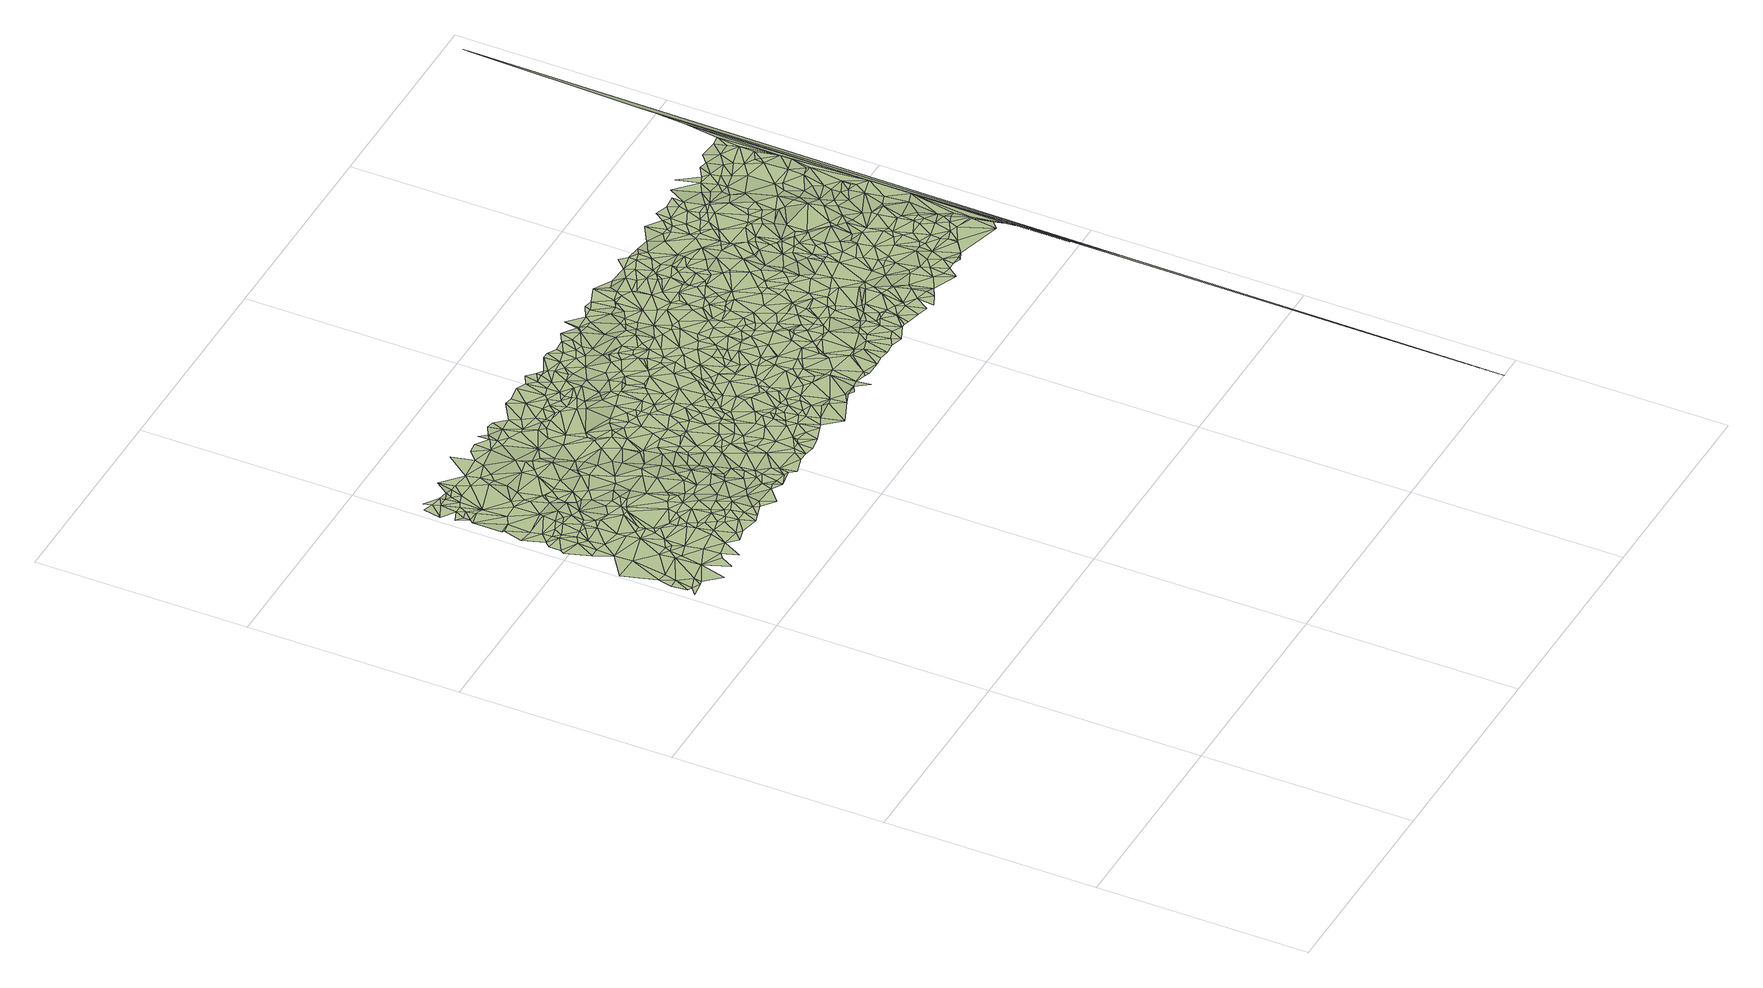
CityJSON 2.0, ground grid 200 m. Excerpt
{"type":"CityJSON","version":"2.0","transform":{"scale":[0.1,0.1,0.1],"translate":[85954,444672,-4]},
"CityObjects":{
"terrain1":{"type":"TINRelief","geometry":[{"type":"CompositeSurface","lod":"2","boundaries":[[[0,1,2]],[[3,4,5]],[[5,4,2]],[[6,3,5]],[[1,7,2]],[[5,2,7]],[[6,5,8]],[[1,9,7]],[[6,10,11]],[[6,8,10]],[[9,12,7]],[[5,7,13]],[[8,5,13]],[[9,14,12]],[[11,10,15]],[[8,16,10]],[[13,7,12]],[[8,13,16]],[[17,15,18]],[[19,17,20]],[[19,20,21]],[[17,18,20]],[[12,22,23]],[[24,13,12]],[[25,18,15]],[[26,21,27]],[[10,28,15]],[[21,20,27]],[[13,29,16]],[[26,27,30]],[[24,29,13]],[[12,23,31]],[[10,16,28]],[[24,12,32]],[[20,18,33]],[[33,18,25]],[[30,34,35]],[[12,31,32]],[[29,36,16]],[[25,15,37]],[[30,27,38]],[[30,38,34]],[[39,35,40]],[[35,34,40]],[[24,41,29]],[[42,20,33]],[[42,27,20]],[[16,36,28]],[[29,43,36]],[[38,27,44]],[[24,32,41]],[[15,28,37]],[[42,44,27]],[[29,41,43]],[[34,38,45]],[[46,39,47]],[[42,33,48]],[[45,38,44]],[[33,25,49]],[[39,40,47]],[[50,46,47]],[[42,48,44]],[[36,43,51]],[[52,53,31]],[[25,37,54]],[[53,32,31]],[[36,51,28]],[[41,51,43]],[[48,33,55]],[[25,54,49]],[[56,57,58]],[[40,34,59]],[[55,33,49]],[[45,44,60]],[[34,45,61]],[[60,44,48]],[[41,32,62]],[[50,63,56]],[[50,47,64]],[[58,57,65]],[[37,28,66]],[[47,40,67]],[[54,37,66]],[[68,28,51]],[[56,69,57]],[[62,32,53]],[[48,55,70]],[[50,64,63]],[[34,61,59]],[[45,60,61]],[[60,48,70]],[[71,51,41]],[[56,63,69]],[[72,66,28]],[[57,69,65]],[[68,72,28]],[[73,74,75]],[[55,49,70]],[[73,65,76]],[[40,59,67]],[[77,68,51]],[[49,54,78]],[[64,47,67]],[[73,76,74]],[[79,41,62]],[[70,49,80]],[[69,81,65]],[[72,82,66]],[[83,63,64]],[[83,69,63]],[[61,60,84]],[[68,85,72]],[[86,87,53]],[[60,70,88]],[[54,66,89]],[[79,71,41]],[[77,85,68]],[[77,51,90]],[[76,65,81]],[[91,62,53]],[[83,81,69]],[[49,78,80]],[[70,80,92]],[[60,88,84]],[[70,92,88]],[[71,90,51]],[[91,53,87]],[[61,93,59]],[[54,89,78]],[[61,84,93]],[[83,64,94]],[[89,66,82]],[[64,67,94]],[[83,95,81]],[[76,81,95]],[[77,96,85]],[[74,97,98]],[[99,87,86]],[[76,97,74]],[[59,93,67]],[[79,62,91]],[[84,88,93]],[[80,100,92]],[[88,92,100]],[[101,82,72]],[[77,90,96]],[[76,95,102]],[[78,103,80]],[[101,72,85]],[[76,102,97]],[[83,104,95]],[[80,103,100]],[[83,94,105]],[[79,106,71]],[[71,106,90]],[[107,79,91]],[[108,93,88]],[[109,102,95]],[[78,89,103]],[[91,87,110]],[[67,93,111]],[[94,67,112]],[[108,88,100]],[[113,106,79]],[[89,82,101]],[[114,96,90]],[[107,113,79]],[[102,115,97]],[[109,95,104]],[[116,85,96]],[[114,90,106]],[[99,117,87]],[[107,91,118]],[[109,115,102]],[[67,111,112]],[[118,91,110]],[[108,111,93]],[[105,94,119]],[[120,100,103]],[[101,85,116]],[[94,112,119]],[[83,121,104]],[[87,117,110]],[[103,89,122]],[[123,96,114]],[[124,108,100]],[[83,105,125]],[[109,104,126]],[[109,126,115]],[[113,127,106]],[[99,128,117]],[[107,129,113]],[[122,89,101]],[[130,111,108]],[[123,116,96]],[[120,103,122]],[[114,106,127]],[[107,118,129]],[[118,110,131]],[[124,100,132]],[[120,133,100]],[[130,108,124]],[[105,119,134]],[[111,135,112]],[[119,112,135]],[[83,125,121]],[[132,100,133]],[[126,104,136]],[[110,117,131]],[[137,122,101]],[[130,138,111]],[[126,139,115]],[[137,101,116]],[[118,131,129]],[[123,114,127]],[[113,129,127]],[[138,140,111]],[[134,119,135]],[[140,135,111]],[[136,104,121]],[[141,120,122]],[[128,142,117]],[[105,134,143]],[[126,136,139]],[[130,124,144]],[[141,133,120]],[[145,122,137]],[[146,131,117]],[[130,144,138]],[[105,143,125]],[[147,142,128]],[[144,124,132]],[[148,129,131]],[[138,149,140]],[[137,116,150]],[[123,151,116]],[[149,135,140]],[[129,152,127]],[[146,117,142]],[[153,141,122]],[[123,127,151]],[[148,131,146]],[[148,152,129]],[[153,122,145]],[[144,149,138]],[[154,132,133]],[[136,155,139]],[[136,121,155]],[[151,150,116]],[[141,156,133]],[[154,144,132]],[[145,137,157]],[[147,158,142]],[[159,127,152]],[[137,150,157]],[[160,134,135]],[[125,161,121]],[[144,162,149]],[[148,163,152]],[[159,151,127]],[[153,156,141]],[[164,125,143]],[[160,135,149]],[[154,133,156]],[[165,146,142]],[[155,121,161]],[[147,166,158]],[[165,148,146]],[[167,143,134]],[[164,161,125]],[[153,145,168]],[[163,159,152]],[[165,142,158]],[[169,150,151]],[[165,163,148]],[[160,149,162]],[[170,162,144]],[[157,150,171]],[[145,157,168]],[[169,171,150]],[[153,168,156]],[[167,164,143]],[[172,151,159]],[[164,173,161]],[[167,134,160]],[[166,174,158]],[[154,175,144]],[[176,169,151]],[[154,156,177]],[[172,176,151]],[[157,171,178]],[[160,162,170]],[[179,163,165]],[[180,159,163]],[[169,178,171]],[[167,173,164]],[[181,155,161]],[[175,170,144]],[[182,174,166]],[[165,158,183]],[[156,168,177]],[[183,158,174]],[[180,172,159]],[[176,178,169]],[[181,161,173]],[[179,180,163]],[[179,165,183]],[[154,177,184]],[[154,184,175]],[[185,168,157]],[[186,157,178]],[[187,167,160]],[[188,176,172]],[[189,155,181]],[[176,190,178]],[[185,177,168]],[[182,191,174]],[[192,173,167]],[[180,193,172]],[[175,194,170]],[[189,195,155]],[[179,183,196]],[[160,170,197]],[[183,174,191]],[[198,184,177]],[[179,199,180]],[[192,181,173]],[[185,157,186]],[[188,172,193]],[[200,167,187]],[[188,190,176]],[[175,184,201]],[[187,160,197]],[[186,178,190]],[[198,177,185]],[[175,201,194]],[[197,170,194]],[[179,196,199]],[[192,167,200]],[[180,199,193]],[[202,184,198]],[[202,201,184]],[[200,187,203]],[[183,204,196]],[[188,205,190]],[[183,191,204]],[[187,197,203]],[[206,198,185]],[[189,181,207]],[[186,190,208]],[[209,194,201]],[[192,200,203]],[[188,193,210]],[[206,185,186]],[[192,207,181]],[[190,205,208]],[[188,211,205]],[[197,194,209]],[[199,210,193]],[[212,199,196]],[[202,213,201]],[[204,191,214]],[[215,202,198]],[[206,216,198]],[[203,197,217]],[[218,214,191]],[[213,209,201]],[[189,207,219]],[[204,220,196]],[[221,186,208]],[[188,210,211]],[[205,211,208]],[[206,186,221]],[[215,198,216]],[[212,196,220]],[[212,222,199]],[[222,210,199]],[[223,217,197]],[[204,214,224]],[[223,197,209]],[[225,192,203]],[[218,224,214]],[[222,226,210]],[[192,227,207]],[[225,203,217]],[[228,208,211]],[[206,229,216]],[[221,208,228]],[[206,221,229]],[[207,230,219]],[[204,224,231]],[[204,231,220]],[[212,232,222]],[[233,211,210]],[[234,224,218]],[[222,232,226]],[[225,217,223]],[[225,227,192]],[[212,220,235]],[[236,213,202]],[[210,226,237]],[[236,209,213]],[[228,211,238]],[[236,202,215]],[[239,223,209]],[[233,210,237]],[[212,235,232]],[[234,231,224]],[[233,240,211]],[[241,234,218]],[[242,220,231]],[[232,237,226]],[[235,220,242]],[[240,238,211]],[[207,243,230]],[[244,207,227]],[[229,245,216]],[[215,216,246]],[[229,221,247]],[[225,223,239]],[[233,237,240]],[[221,228,247]],[[244,243,207]],[[235,248,232]],[[235,242,248]],[[249,231,234]],[[249,242,231]],[[225,250,227]],[[228,238,251]],[[241,252,234]],[[246,216,245]],[[244,227,250]],[[236,215,246]],[[239,209,253]],[[240,254,238]],[[229,255,245]],[[249,234,252]],[[236,253,209]],[[229,247,255]],[[256,252,241]],[[237,257,240]],[[258,237,232]],[[247,228,251]],[[244,259,243]],[[258,232,248]],[[260,225,239]],[[259,261,243]],[[262,248,242]],[[251,238,254]],[[225,263,250]],[[246,245,264]],[[255,264,245]],[[240,257,254]],[[265,242,249]],[[266,244,250]],[[266,259,244]],[[267,252,256]],[[258,257,237]],[[260,268,225]],[[255,247,269]],[[265,249,252]],[[269,247,251]],[[251,254,270]],[[260,239,271]],[[268,263,225]],[[262,258,248]],[[236,246,272]],[[257,270,254]],[[246,264,273]],[[273,264,255]],[[239,253,274]],[[265,262,242]],[[266,250,263]],[[239,274,271]],[[236,272,253]],[[251,270,275]],[[266,276,259]],[[269,251,275]],[[277,270,257]],[[255,269,278]],[[267,279,252]],[[272,246,273]],[[280,274,253]],[[266,263,281]],[[275,270,277]],[[265,252,279]],[[260,271,282]],[[272,280,253]],[[258,283,257]],[[260,282,268]],[[268,281,263]],[[266,284,276]],[[269,275,278]],[[280,285,274]],[[271,274,285]],[[283,277,257]],[[286,273,255]],[[265,287,262]],[[262,288,258]],[[289,283,258]],[[286,255,278]],[[266,281,290]],[[266,290,284]],[[288,289,258]],[[287,288,262]],[[272,291,280]],[[268,292,281]],[[272,273,293]],[[280,291,285]],[[294,279,267]],[[265,295,287]],[[296,275,277]],[[268,282,292]],[[297,282,271]],[[298,278,275]],[[299,265,279]],[[272,293,291]],[[290,281,300]],[[289,301,283]],[[287,295,302]],[[287,302,288]],[[293,273,303]],[[294,299,279]],[[298,275,296]],[[292,304,281]],[[305,277,283]],[[288,301,289]],[[281,304,300]],[[297,292,282]],[[306,295,265]],[[307,273,286]],[[306,265,299]],[[285,291,308]],[[293,303,291]],[[309,296,277]],[[310,271,285]],[[307,303,273]],[[311,286,278]],[[311,278,298]],[[294,312,299]],[[301,305,283]],[[313,312,294]],[[297,314,292]],[[297,271,315]],[[309,277,305]],[[314,304,292]],[[316,302,295]],[[317,288,302]],[[303,308,291]],[[309,298,296]],[[318,301,288]],[[319,285,308]],[[306,316,295]],[[307,286,311]],[[311,298,309]],[[290,300,320]],[[318,288,317]],[[316,317,302]],[[297,321,314]],[[322,308,303]],[[318,305,301]],[[306,299,323]],[[312,323,299]],[[322,303,307]],[[310,315,271]],[[314,324,304]],[[313,325,312]],[[304,326,300]],[[327,285,319]],[[297,315,321]],[[322,319,308]],[[328,311,309]],[[314,321,324]],[[329,323,312]],[[325,329,312]],[[330,309,305]],[[331,322,307]],[[327,310,285]],[[332,307,311]],[[300,326,320]],[[306,333,316]],[[324,326,304]],[[318,334,305]],[[316,333,317]],[[318,317,335]],[[328,309,336]],[[322,337,319]],[[330,336,309]],[[329,338,323]],[[306,323,339]],[[325,338,329]],[[330,305,334]],[[328,340,311]],[[332,331,307]],[[321,315,341]],[[321,341,324]],[[331,337,322]],[[332,311,340]],[[318,335,334]],[[342,315,310]],[[306,339,333]],[[342,341,315]],[[317,343,335]],[[333,343,317]],[[328,336,340]],[[326,344,320]],[[345,336,330]],[[337,346,319]],[[347,326,324]],[[325,348,338]],[[347,324,341]],[[327,319,346]],[[349,337,331]],[[323,338,350]],[[330,334,351]],[[352,331,332]],[[349,331,352]],[[342,353,341]],[[335,351,334]],[[339,323,350]],[[354,345,330]],[[355,342,310]],[[356,310,327]],[[332,340,357]],[[343,358,335]],[[354,330,351]],[[335,358,351]],[[349,346,337]],[[353,347,341]],[[359,340,336]],[[359,336,345]],[[360,326,347]],[[338,348,350]],[[361,344,326]],[[362,353,342]],[[339,363,333]],[[364,352,332]],[[355,310,356]],[[333,365,343]],[[364,332,357]],[[366,327,346]],[[351,358,367]],[[355,362,342]],[[356,327,366]],[[368,349,352]],[[360,361,326]],[[339,350,369]],[[359,345,354]],[[350,348,370]],[[357,340,371]],[[339,369,363]],[[333,363,365]],[[368,346,349]],[[343,372,358]],[[373,347,353]],[[362,374,353]],[[354,351,375]],[[358,376,367]],[[373,360,347]],[[368,352,364]],[[375,351,367]],[[373,353,374]],[[359,371,340]],[[343,365,372]],[[364,357,371]],[[358,372,376]],[[377,350,370]],[[378,369,350]],[[366,346,379]],[[356,366,380]],[[363,369,381]],[[359,354,382]],[[368,379,346]],[[363,383,365]],[[384,367,376]],[[382,354,375]],[[373,385,360]],[[355,386,362]],[[386,374,362]],[[375,367,384]],[[387,388,370]],[[378,350,377]],[[389,355,356]],[[388,377,370]],[[360,390,361]],[[363,381,383]],[[369,391,381]],[[392,356,380]],[[378,391,369]],[[359,382,371]],[[373,374,386]],[[365,383,372]],[[385,390,360]],[[393,380,366]],[[364,371,394]],[[395,368,364]],[[393,366,379]],[[389,356,392]],[[368,396,379]],[[389,386,355]],[[375,384,397]],[[381,398,383]],[[373,399,385]],[[372,383,398]],[[382,375,400]],[[364,394,401]],[[376,372,402]],[[403,378,377]],[[391,398,381]],[[392,380,393]],[[395,364,401]],[[395,396,368]],[[384,376,404]],[[405,390,385]],[[393,379,396]],[[406,391,378]],[[407,373,386]],[[408,377,388]],[[400,375,397]],[[405,385,399]],[[371,382,409]],[[407,399,373]],[[403,406,378]],[[387,410,388]],[[406,398,391]],[[371,409,394]],[[403,377,408]],[[372,398,411]],[[384,412,397]],[[382,400,413]],[[376,402,404]],[[405,414,390]],[[389,407,386]],[[395,415,396]],[[392,393,416]],[[372,411,402]],[[408,388,417]],[[418,389,392]],[[395,401,415]],[[393,396,419]],[[384,404,412]],[[401,394,409]],[[406,420,398]],[[400,397,413]],[[382,413,409]],[[405,399,421]],[[388,410,417]],[[396,415,422]],[[403,423,406]],[[418,407,389]],[[405,424,414]],[[418,392,416]],[[419,396,422]],[[403,408,423]],[[405,421,424]],[[393,419,416]],[[425,413,397]],[[387,426,410]],[[425,397,412]],[[406,427,420]],[[411,404,402]],[[407,428,399]],[[429,398,420]],[[415,430,422]],[[431,421,399]],[[429,411,398]],[[423,427,406]],[[401,432,415]],[[418,433,407]],[[428,431,399]],[[401,409,432]],[[408,417,434]],[[411,435,404]],[[436,424,421]],[[433,437,407]],[[407,437,428]],[[438,422,430]],[[419,422,438]],[[423,408,439]],[[420,427,440]],[[431,436,421]],[[415,432,430]],[[434,417,410]],[[416,419,438]],[[441,409,413]],[[418,416,442]],[[443,425,412]],[[423,439,427]],[[441,413,425]],[[444,412,404]],[[429,435,411]],[[408,434,439]],[[429,420,440]],[[426,434,410]],[[418,445,433]],[[435,446,404]],[[433,447,437]],[[438,430,432]],[[428,437,447]],[[416,438,448]],[[443,412,444]],[[418,442,445]],[[416,448,442]],[[439,449,427]],[[450,425,443]],[[427,449,440]],[[428,451,431]],[[429,446,435]],[[450,441,425]],[[444,404,446]],[[426,452,434]],[[453,432,409]],[[431,454,436]],[[433,445,447]],[[453,409,441]],[[429,440,455]],[[428,447,451]],[[429,455,446]],[[438,432,456]],[[426,457,452]],[[455,440,449]],[[438,456,448]],[[439,434,458]],[[439,459,449]],[[431,451,454]],[[450,443,460]],[[442,448,461]],[[450,462,441]],[[445,442,461]],[[455,463,446]],[[443,444,464]],[[445,465,447]],[[453,441,462]],[[460,443,464]],[[451,447,465]],[[439,458,459]],[[466,456,432]],[[453,466,432]],[[444,446,467]],[[452,457,468]],[[463,467,446]],[[469,468,457]],[[434,452,470]],[[471,448,456]],[[459,472,449]],[[450,460,473]],[[455,449,474]],[[444,475,464]],[[451,476,454]],[[453,462,477]],[[478,461,448]],[[444,467,475]],[[445,479,465]],[[450,473,462]],[[458,434,470]],[[451,465,480]],[[455,474,463]],[[445,461,481]],[[451,480,476]],[[466,482,456]],[[471,478,448]],[[460,464,473]],[[459,458,472]],[[453,477,483]],[[453,483,466]],[[464,475,484]],[[445,481,479]],[[452,468,470]],[[477,462,473]],[[482,485,456]],[[449,472,474]],[[471,456,486]],[[486,456,485]],[[464,484,487]],[[488,461,478]],[[483,482,466]],[[463,489,467]],[[465,479,490]],[[465,490,480]],[[491,492,468]],[[476,480,493]],[[458,494,472]],[[464,487,473]],[[475,467,495]],[[488,481,461]],[[484,475,495]],[[470,468,492]],[[471,496,478]],[[458,497,494]],[[471,486,485]],[[483,498,482]],[[488,478,499]],[[482,498,485]],[[487,484,500]],[[474,489,463]],[[458,470,497]],[[483,477,501]],[[499,478,496]],[[477,473,501]],[[502,479,481]],[[495,467,503]],[[504,490,479]],[[472,494,505]],[[480,506,493]],[[467,489,503]],[[474,472,507]],[[484,495,500]],[[480,490,506]],[[502,504,479]],[[472,505,507]],[[471,485,508]],[[473,487,509]],[[483,501,498]],[[497,505,494]],[[488,510,481]],[[471,508,496]],[[511,470,492]],[[487,500,512]],[[499,496,513]],[[485,498,508]],[[488,499,510]],[[514,515,492]],[[474,507,489]],[[511,497,470]],[[516,487,512]],[[511,492,515]],[[517,490,504]],[[511,505,497]],[[513,496,508]],[[516,509,487]],[[510,499,513]],[[517,506,490]],[[501,473,518]],[[498,519,508]],[[503,489,520]],[[518,473,509]],[[514,521,515]],[[495,503,522]],[[502,481,523]],[[501,524,498]],[[513,508,525]],[[510,513,525]],[[526,507,505]],[[500,495,527]],[[498,524,519]],[[526,489,507]],[[510,523,481]],[[512,500,527]],[[522,503,520]],[[502,528,504]],[[516,512,529]],[[530,525,508]],[[531,520,489]],[[511,532,505]],[[517,533,506]],[[517,504,528]],[[516,534,509]],[[535,515,521]],[[495,522,527]],[[501,518,524]],[[536,526,505]],[[526,531,489]],[[522,520,537]],[[538,508,519]],[[518,509,534]],[[512,527,529]],[[532,536,505]],[[510,525,539]],[[540,511,515]],[[531,537,520]],[[516,529,534]],[[502,523,541]],[[530,508,538]],[[502,541,528]],[[517,528,533]],[[530,539,525]],[[510,539,523]],[[519,524,542]],[[518,543,524]],[[540,532,511]],[[518,534,544]],[[535,545,515]],[[527,522,546]],[[547,522,537]],[[534,529,544]],[[538,519,542]],[[530,538,539]],[[528,548,533]],[[536,549,526]],[[549,531,526]],[[518,544,543]],[[547,537,531]],[[532,550,536]],[[540,515,545]],[[551,529,527]],[[547,546,522]],[[523,552,541]],[[541,553,528]],[[523,539,552]],[[528,554,548]],[[536,550,549]],[[551,527,546]],[[555,550,532]],[[540,555,532]],[[528,553,554]],[[556,544,529]],[[524,543,557]],[[524,558,542]],[[543,544,559]],[[539,538,560]],[[556,529,551]],[[554,561,548]],[[547,531,562]],[[563,564,535]],[[535,564,545]],[[562,531,549]],[[555,565,550]],[[552,539,560]],[[541,566,553]],[[524,557,558]],[[541,552,567]],[[568,555,540]],[[559,544,556]],[[538,542,569]],[[570,543,559]],[[565,549,550]],[[553,566,554]],[[568,540,545]],[[551,546,571]],[[571,546,547]],[[560,538,569]],[[541,567,566]],[[570,557,543]],[[572,556,551]],[[552,560,573]],[[572,551,571]],[[554,574,561]],[[568,545,564]],[[563,575,564]],[[552,573,567]],[[542,558,569]],[[554,566,574]],[[576,549,565]],[[555,577,565]],[[568,577,555]],[[576,562,549]],[[573,560,578]],[[579,570,559]],[[579,559,556]],[[560,569,578]],[[572,580,556]],[[557,581,558]],[[582,571,547]],[[572,571,580]],[[569,558,581]],[[582,547,562]],[[573,583,567]],[[576,565,577]],[[567,584,566]],[[568,564,585]],[[575,585,564]],[[573,578,583]],[[566,584,574]],[[586,557,570]],[[576,587,562]],[[588,581,557]],[[567,583,584]],[[589,580,571]],[[590,556,580]],[[579,556,590]],[[591,585,575]],[[586,570,579]],[[589,571,582]],[[568,592,577]],[[576,577,593]],[[594,578,569]],[[586,588,557]],[[587,595,562]],[[582,562,595]],[[596,568,585]],[[597,569,581]],[[576,598,587]],[[574,584,599]],[[594,583,578]],[[600,580,589]],[[576,593,598]],[[601,584,583]],[[600,590,580]],[[596,592,568]],[[574,599,602]],[[603,579,590]],[[591,604,585]],[[597,581,588]],[[605,589,582]],[[593,577,592]],[[587,606,595]],[[603,586,579]],[[607,582,595]],[[587,598,606]],[[594,601,583]],[[608,600,589]],[[594,569,609]],[[610,604,591]],[[599,584,611]],[[612,585,604]],[[601,611,584]],[[609,569,597]],[[608,589,605]],[[607,613,582]],[[596,585,612]],[[605,582,613]],[[600,614,590]],[[615,586,603]],[[616,588,586]],[[603,590,614]],[[595,606,617]],[[607,595,617]],[[598,617,606]],[[618,598,593]],[[599,619,602]],[[618,593,592]],[[599,611,619]],[[608,614,600]],[[607,617,613]],[[597,588,616]],[[601,620,611]],[[594,620,601]],[[610,621,604]],[[621,612,604]],[[598,622,617]],[[596,623,592]],[[624,596,612]],[[615,625,586]],[[615,603,626]],[[618,622,598]],[[608,605,627]],[[628,619,611]],[[603,614,629]],[[628,611,620]],[[625,616,586]],[[608,627,614]],[[605,613,630]],[[624,623,596]],[[631,612,621]],[[610,632,621]],[[624,612,631]],[[626,603,629]],[[633,609,597]],[[634,618,592]],[[613,617,635]],[[594,636,620]],[[623,634,592]],[[637,594,609]],[[597,616,638]],[[635,617,622]],[[618,639,622]],[[627,605,630]],[[615,626,640]],[[615,640,625]],[[629,614,627]],[[628,620,636]],[[633,597,638]],[[641,630,613]],[[642,623,624]],[[625,638,616]],[[641,613,635]],[[631,621,632]],[[628,643,619]],[[639,635,622]],[[634,639,618]],[[644,624,631]],[[637,609,633]],[[594,645,636]],[[626,629,646]],[[644,642,624]],[[642,634,623]],[[637,645,594]],[[628,636,647]],[[633,638,648]],[[626,646,640]],[[644,631,649]],[[631,632,650]],[[651,627,630]],[[625,652,638]],[[628,647,643]],[[629,627,653]],[[649,631,650]],[[625,640,652]],[[639,654,635]],[[646,629,653]],[[646,655,640]],[[645,647,636]],[[633,648,656]],[[648,638,656]],[[657,658,632]],[[644,659,642]],[[660,641,635]],[[642,661,634]],[[662,637,633]],[[663,630,641]],[[644,649,659]],[[634,664,639]],[[651,653,627]],[[650,632,658]],[[665,654,639]],[[656,638,652]],[[657,666,658]],[[662,633,656]],[[637,667,645]],[[646,653,655]],[[651,630,663]],[[668,643,647]],[[649,650,669]],[[660,635,654]],[[655,670,640]],[[664,665,639]],[[640,670,652]],[[649,669,659]],[[661,664,634]],[[663,641,660]],[[642,671,661]],[[642,659,671]],[[650,658,672]],[[645,673,647]],[[650,672,669]],[[666,674,658]],[[675,643,668]],[[667,676,645]],[[677,652,670]],[[673,668,647]],[[637,678,667]],[[679,655,653]],[[680,653,651]],[[662,681,637]],[[665,682,654]],[[679,670,655]],[[661,683,664]],[[684,656,652]],[[660,654,682]],[[662,656,685]],[[661,671,683]],[[686,651,663]],[[687,672,658]],[[687,669,672]],[[659,669,688]],[[664,682,665]],[[659,689,671]],[[663,660,682]],[[677,690,652]],[[679,677,670]],[[645,676,673]],[[686,680,651]],[[673,675,668]],[[687,688,669]],[[674,691,658]],[[659,688,689]],[[679,653,680]],[[667,678,676]],[[684,652,690]],[[687,658,692]],[[684,693,656]],[[637,681,678]],[[656,693,685]],[[683,694,664]],[[658,691,692]],[[679,690,677]],[[695,662,685]],[[662,696,681]],[[664,694,682]],[[663,682,697]],[[695,696,662]],[[674,698,691]],[[686,663,699]],[[700,685,693]],[[699,663,697]],[[701,679,680]],[[684,702,693]],[[683,671,703]],[[686,704,680]],[[684,690,702]],[[673,705,675]],[[695,685,700]],[[697,682,694]],[[687,706,688]],[[692,691,707]],[[673,676,708]],[[687,692,706]],[[689,709,671]],[[708,676,678]],[[701,680,704]],[[683,703,694]],[[686,699,704]],[[710,678,681]],[[688,711,689]],[[710,681,696]],[[712,700,693]],[[698,713,691]],[[679,714,690]],[[695,710,696]],[[707,691,713]],[[712,693,702]],[[706,692,707]],[[715,695,700]],[[673,708,705]],[[697,694,716]],[[717,702,690]],[[710,718,678]],[[699,697,719]],[[718,708,678]],[[701,704,720]],[[699,719,704]],[[701,721,679]],[[671,709,703]],[[688,706,711]],[[715,700,712]],[[694,703,716]],[[689,711,709]],[[717,690,714]],[[704,719,720]],[[712,702,717]],[[722,710,695]],[[679,723,714]],[[724,713,725]],[[706,707,726]],[[707,713,727]],[[722,695,715]],[[679,721,723]],[[697,716,728]],[[719,697,728]],[[729,718,710]],[[701,720,721]],[[730,705,708]],[[730,708,718]],[[707,731,726]],[[712,717,732]],[[715,712,733]],[[734,720,719]],[[706,735,711]],[[722,729,710]],[[707,727,731]],[[724,736,713]],[[732,717,714]],[[706,726,735]],[[737,715,733]],[[737,722,715]],[[733,712,732]],[[703,738,716]],[[739,740,705]],[[727,713,736]],[[730,739,705]],[[729,741,718]],[[709,742,703]],[[723,743,714]],[[734,719,744]],[[709,711,742]],[[741,730,718]],[[719,728,744]],[[711,735,742]],[[728,716,738]],[[734,745,720]],[[746,735,726]],[[721,720,747]],[[723,721,743]],[[731,746,726]],[[724,748,736]],[[703,742,738]],[[747,720,745]],[[748,727,736]],[[733,732,749]],[[737,733,750]],[[737,750,722]],[[731,727,751]],[[734,744,745]],[[732,714,752]],[[731,751,746]],[[744,728,753]],[[722,754,729]],[[752,714,743]],[[755,739,730]],[[751,727,748]],[[728,738,753]],[[755,730,741]],[[746,756,735]],[[729,754,741]],[[756,742,735]],[[721,757,743]],[[758,733,749]],[[758,750,733]],[[745,744,759]],[[721,747,757]],[[747,745,760]],[[732,752,749]],[[722,750,754]],[[755,741,761]],[[755,762,739]],[[763,746,751]],[[754,761,741]],[[764,751,748]],[[760,745,759]],[[744,753,765]],[[752,743,757]],[[738,742,766]],[[747,760,757]],[[753,738,767]],[[755,761,762]],[[759,744,765]],[[768,742,756]],[[763,756,746]],[[758,749,769]],[[764,763,751]],[[768,766,742]],[[758,769,750]],[[770,764,748]],[[771,757,760]],[[750,769,754]],[[749,752,769]],[[760,759,772]],[[767,738,766]],[[761,773,762]],[[754,774,761]],[[753,775,765]],[[752,757,776]],[[753,767,775]],[[768,756,777]],[[771,778,757]],[[779,756,763]],[[759,765,772]],[[771,760,780]],[[752,776,769]],[[770,781,764]],[[761,774,773]],[[782,763,764]],[[760,772,780]],[[779,783,756]],[[783,777,756]],[[757,778,784]],[[771,780,778]],[[785,764,781]],[[776,757,784]],[[782,779,763]],[[754,769,786]],[[768,787,766]],[[788,768,777]],[[775,767,789]],[[754,786,774]],[[775,790,765]],[[782,764,785]],[[791,767,766]],[[770,792,781]],[[769,776,793]],[[772,765,790]],[[789,767,791]],[[794,775,789]],[[795,787,768]],[[782,783,779]],[[788,795,768]],[[785,781,792]],[[791,766,796]],[[794,790,775]],[[794,789,791]],[[776,797,793]],[[783,798,777]],[[778,780,799]],[[788,777,798]],[[776,784,797]],[[774,800,773]],[[769,793,801]],[[778,799,784]],[[794,791,796]],[[802,780,772]],[[803,766,787]],[[803,796,766]],[[772,790,804]],[[786,769,801]],[[782,785,805]],[[793,797,801]],[[794,804,790]],[[783,806,798]],[[786,807,774]],[[788,798,806]],[[785,792,808]],[[774,809,800]],[[797,784,799]],[[810,802,772]],[[794,796,811]],[[800,812,773]],[[802,813,780]],[[780,813,799]],[[782,814,783]],[[807,809,774]],[[815,772,804]],[[810,772,815]],[[785,808,805]],[[808,792,816]],[[794,817,804]],[[786,801,818]],[[788,819,795]],[[782,805,814]],[[783,814,806]],[[794,811,817]],[[795,820,787]],[[821,796,803]],[[786,818,807]],[[822,801,797]],[[788,806,819]],[[800,809,823]],[[803,787,820]],[[821,811,796]],[[800,823,812]],[[802,824,813]],[[824,799,813]],[[810,824,802]],[[825,797,799]],[[808,816,826]],[[807,827,809]],[[828,818,801]],[[829,826,816]],[[807,818,830]],[[810,815,831]],[[832,804,817]],[[815,804,832]],[[823,809,827]],[[805,808,833]],[[810,831,824]],[[795,819,820]],[[834,817,811]],[[821,803,835]],[[828,801,822]],[[814,805,833]],[[834,811,821]],[[831,815,832]],[[825,822,797]],[[828,830,818]],[[807,830,836]],[[835,803,820]],[[814,837,806]],[[825,799,824]],[[806,837,819]],[[807,836,827]],[[823,838,812]],[[808,826,839]],[[829,839,826]],[[823,827,838]],[[808,839,833]],[[834,840,817]],[[832,817,840]],[[841,831,832]],[[814,833,842]],[[843,830,828]],[[844,824,831]],[[835,820,845]],[[814,842,837]],[[843,828,822]],[[846,827,836]],[[847,836,830]],[[841,832,840]],[[846,838,827]],[[834,821,848]],[[849,831,841]],[[825,824,850]],[[848,821,835]],[[843,847,830]],[[851,842,833]],[[820,819,852]],[[837,853,819]],[[841,840,854]],[[855,822,825]],[[835,845,856]],[[833,839,857]],[[844,850,824]],[[837,842,858]],[[834,848,840]],[[845,820,852]],[[849,859,831]],[[846,860,838]],[[849,841,854]],[[859,844,831]],[[851,858,842]],[[843,822,861]],[[862,851,833]],[[854,840,848]],[[863,846,836]],[[855,825,850]],[[848,835,856]],[[847,863,836]],[[855,861,822]],[[819,853,864]],[[837,858,865]],[[845,852,856]],[[819,864,852]],[[837,865,853]],[[833,857,866]],[[862,833,866]],[[843,867,847]],[[857,839,868]],[[846,869,860]],[[870,858,851]],[[871,850,844]],[[855,850,871]],[[854,848,872]],[[847,873,863]],[[843,861,867]],[[859,871,844]],[[862,870,851]],[[847,867,873]],[[874,846,863]],[[848,856,875]],[[858,876,865]],[[877,853,865]],[[874,869,846]],[[866,857,868]],[[870,876,858]],[[877,864,853]],[[878,855,871]],[[878,861,855]],[[856,852,879]],[[852,864,880]],[[848,875,872]],[[876,877,865]],[[875,856,879]],[[881,868,839]],[[849,854,882]],[[849,883,859]],[[877,884,864]],[[879,852,880]],[[884,880,864]],[[862,866,885]],[[886,863,873]],[[866,868,885]],[[867,886,873]],[[862,885,870]],[[859,887,871]],[[888,867,861]],[[854,872,882]],[[889,874,863]],[[878,871,890]],[[870,891,876]],[[872,875,892]],[[893,861,878]],[[889,863,886]],[[894,869,874]],[[895,877,876]],[[888,886,867]],[[896,879,880]],[[875,879,892]],[[859,883,887]],[[877,897,884]],[[878,890,898]],[[871,887,890]],[[868,899,885]],[[849,900,883]],[[888,861,893]],[[901,880,884]],[[893,878,898]],[[889,894,874]],[[870,885,902]],[[870,902,891]],[[903,886,888]],[[892,879,896]],[[849,882,900]],[[895,876,891]],[[881,899,868]],[[904,896,880]],[[895,897,877]],[[872,892,905]],[[903,888,893]],[[898,890,906]],[[906,890,887]],[[897,901,884]],[[893,898,906]],[[889,886,907]],[[872,905,882]],[[883,900,887]],[[908,885,899]],[[909,880,901]],[[904,880,909]],[[892,896,904]],[[908,902,885]],[[903,907,886]],[[902,910,891]],[[895,891,910]],[[903,893,911]],[[895,912,897]],[[889,907,913]],[[914,905,892]],[[914,892,904]],[[887,900,915]],[[881,916,899]],[[908,917,902]],[[895,910,918]],[[906,887,915]],[[895,918,912]],[[893,906,919]],[[882,920,900]],[[903,921,907]],[[908,899,922]],[[902,923,910]],[[903,911,924]],[[903,924,921]],[[893,919,911]],[[881,925,916]],[[897,926,901]],[[917,923,902]],[[897,912,926]],[[927,882,905]],[[908,928,917]],[[920,915,900]],[[899,916,922]],[[929,912,918]],[[923,918,910]],[[909,901,926]],[[914,930,905]],[[908,922,928]],[[882,931,920]],[[932,922,925]],[[927,905,930]],[[906,933,919]],[[906,915,933]],[[923,929,918]],[[914,904,934]],[[925,922,916]],[[927,931,882]],[[917,928,935]],[[931,915,920]],[[911,919,933]],[[936,913,907]],[[917,935,923]],[[904,909,937]],[[909,926,938]],[[928,922,935]],[[936,907,921]],[[929,939,912]],[[914,934,930]],[[911,940,924]],[[911,933,940]],[[924,941,921]],[[912,939,926]],[[923,939,929]],[[942,943,932]],[[927,944,931]],[[931,945,915]],[[936,921,941]],[[904,937,934]],[[924,940,941]],[[909,938,937]],[[927,930,946]],[[932,943,922]],[[933,915,947]],[[938,926,939]],[[930,934,948]],[[931,944,945]],[[935,943,923]],[[935,922,943]],[[947,915,945]],[[927,949,944]],[[936,950,951]],[[952,940,933]],[[946,930,948]],[[938,939,953]],[[940,954,941]],[[923,943,939]],[[936,941,955]],[[927,946,956]],[[957,943,958]],[[937,938,953]],[[927,956,949]],[[934,959,948]],[[952,933,947]],[[934,937,959]],[[944,960,945]],[[936,955,950]],[[947,945,960]],[[961,954,940]],[[955,941,954]],[[953,939,943]],[[952,961,940]],[[946,948,962]],[[959,937,963]],[[962,948,959]],[[944,964,960]],[[944,949,964]],[[955,965,950]],[[956,946,962]],[[957,937,953]],[[959,963,966]],[[957,953,943]],[[947,960,967]],[[962,959,966]],[[956,964,949]],[[968,955,954]],[[961,968,954]],[[963,937,957]],[[962,966,963]],[[952,947,969]],[[952,970,961]],[[955,971,965]],[[967,960,964]],[[968,971,955]],[[962,963,957]],[[956,962,972]],[[961,973,968]],[[947,967,969]],[[956,972,964]],[[961,970,973]],[[974,957,975]],[[952,969,970]],[[974,976,977]],[[962,957,972]],[[967,964,978]],[[968,979,971]],[[964,972,978]],[[968,973,979]],[[969,980,970]],[[971,979,981]],[[982,972,957]],[[967,978,982]],[[969,967,983]],[[969,984,980]],[[970,985,973]],[[982,978,972]],[[980,986,970]],[[983,982,957]],[[967,982,983]],[[969,983,984]],[[979,973,985]],[[980,984,986]],[[979,987,981]],[[970,986,985]],[[984,983,986]],[[979,988,987]],[[979,985,988]],[[986,983,985]],[[989,983,957]],[[983,990,985]],[[988,990,987]],[[988,985,990]],[[989,990,983]],[[991,989,957]]]}]}
},
"vertices":[
[59,4800,26],[200,4820,27],[131,4860,27],[70,5020,26],[87,4880,27],[159,5030,26],[101,5160,27],[254,4900,26],[185,5140,26],[244,4830,26],[236,5470,26],[1,5480,27],[448,4930,25],[432,5170,27],[374,4680,26],[226,5640,26],[418,5310,25],[148,5810,26],[234,5810,26],[67,6040,27],[247,5990,25],[94,6080,27],[540,4690,26],[607,4810,26],[482,5130,26],[330,5780,27],[97,6190,24],[245,6170,25],[541,5550,25],[495,5250,26],[144,6240,24],[657,4850,26],[648,5010,25],[312,5930,25],[227,6320,25],[72,6440,25],[521,5300,26],[518,5670,28],[232,6230,27],[127,6630,22],[201,6420,26],[615,5170,27],[324,6040,25],[573,5270,26],[288,6170,24],[325,6250,27],[110,6640,20],[217,6640,25],[395,6050,26],[504,5940,25],[97,6910,28],[621,5360,26],[708,4700,27],[805,4880,25],[505,5750,27],[456,6030,25],[126,6950,26],[124,7010,27],[62,7060,27],[450,6420,27],[436,6230,25],[431,6300,26],[856,5040,25],[228,6940,26],[309,6690,25],[171,7100,27],[600,5630,27],[459,6460,25],[664,5470,27],[208,7030,26],[494,6070,26],[859,5270,26],[679,5570,27],[44,7190,26],[171,7330,25],[82,7360,24],[199,7260,25],[739,5460,27],[614,5960,26],[880,5190,26],[586,6000,27],[243,7100,27],[667,5630,27],[295,6920,26],[503,6260,31],[713,5510,27],[892,4790,26],[967,4860,26],[546,6200,42],[766,5820,25],[838,5350,26],[911,5040,27],[550,6090,26],[544,6330,45],[449,6700,25],[301,7130,27],[829,5420,27],[275,7310,25],[148,7400,24],[1012,4820,26],[625,6170,44],[820,5810,24],[280,7260,28],[706,5940,24],[391,7160,26],[508,6750,26],[900,5290,26],[975,5160,25],[651,6300,65],[331,7230,27],[1058,5010,24],[635,6450,25],[582,6610,25],[944,5210,26],[948,5380,25],[363,7290,30],[1006,5520,24],[1140,4920,25],[1035,5070,25],[573,6660,25],[813,6010,23],[544,7150,26],[859,5890,23],[984,5430,25],[745,6250,25],[633,7020,25],[424,7270,27],[1095,5340,24],[1184,4780,28],[1120,5170,23],[703,6340,25],[1126,5040,24],[790,6230,24],[827,6150,25],[638,6760,25],[689,6550,26],[488,7270,27],[873,5850,24],[719,6410,25],[461,7420,24],[708,6530,26],[897,5990,24],[1245,4920,26],[694,6880,17],[853,6340,25],[971,5890,24],[1232,5040,22],[1254,4800,28],[1204,5090,23],[785,6500,26],[1089,5570,25],[1142,5450,23],[1156,5190,23],[974,5960,24],[934,6230,22],[651,7250,26],[1030,6050,17],[1118,5780,22],[1345,4890,26],[1225,5340,24],[913,6700,24],[680,7130,25],[837,6510,19],[1285,5210,22],[709,7010,13],[1340,5080,22],[1378,4840,27],[885,6840,38],[1096,5920,16],[1211,5530,22],[956,6510,18],[1171,5590,25],[1287,5420,18],[765,7070,24],[1434,4870,26],[1071,6370,38],[1266,5490,17],[1129,6080,12],[1217,5640,14],[1377,5120,22],[1379,5240,15],[845,7180,25],[1500,4740,27],[1474,5010,16],[1108,6310,38],[1302,5910,38],[1329,5780,38],[964,6760,38],[1410,5450,22],[870,7270,26],[1403,5570,33],[1643,4860,20],[1011,6960,39],[1454,5350,22],[1103,6490,37],[821,7480,27],[1551,5050,12],[1124,6670,38],[1188,6110,38],[1541,5250,38],[1027,6870,39],[1121,6430,37],[1255,6310,39],[1071,6830,34],[1670,4960,22],[1437,5550,38],[1383,5960,39],[1062,7220,24],[1452,5660,39],[1244,6510,26],[1584,5400,39],[1551,5570,39],[1664,5130,23],[1264,6430,28],[1693,4880,26],[1383,6230,18],[1388,6140,28],[1151,6800,14],[1740,4800,20],[967,7360,27],[1724,5040,20],[1502,5830,29],[1603,5280,25],[1211,6690,10],[1763,4870,18],[1267,6870,13],[1646,5310,20],[1163,7160,22],[1548,5740,27],[1462,5970,27],[1067,7370,27],[1795,5020,18],[1726,5280,33],[1655,5470,23],[1864,4850,18],[1758,5170,23],[1496,6390,24],[1691,5430,27],[1627,5640,14],[1393,6700,24],[1669,5550,13],[1906,4830,18],[1800,5090,23],[1186,7290,25],[1197,7220,24],[1596,6080,15],[1569,6230,24],[1666,5900,12],[1785,5230,22],[1902,4990,15],[1278,7150,23],[1734,5800,22],[1925,4920,19],[1565,6490,24],[1751,5700,13],[1623,6060,24],[1950,4770,19],[1828,5580,22],[1896,5450,22],[1245,7330,18],[1415,6850,25],[1175,7390,26],[1975,5260,22],[1392,7100,24],[1605,6080,19],[2059,5110,23],[1357,7250,23],[2119,4820,14],[1485,6980,23],[1715,5970,24],[1771,5710,23],[1529,6740,23],[1673,6380,24],[1707,6250,23],[1581,6560,22],[1812,5810,23],[1334,7380,23],[1882,5680,23],[1828,6000,24],[2165,4900,23],[1601,6490,22],[1434,7100,24],[1531,6920,26],[1953,5560,23],[1390,7360,29],[1627,6600,23],[1868,6090,24],[2010,5260,23],[2037,5440,22],[1957,5490,23],[1494,7260,27],[1756,6420,27],[1581,7000,28],[1746,6380,22],[2195,4810,23],[2097,5230,23],[1962,5840,21],[1642,6940,27],[1944,5870,22],[2218,4930,22],[1543,7170,28],[2059,5530,23],[2095,5340,23],[1825,6340,29],[1616,7070,27],[2108,5580,25],[2234,5110,24],[1909,6220,26],[1824,6480,31],[2020,5850,25],[1879,6810,27],[1969,6000,27],[2289,4930,23],[2290,4790,22],[1636,6980,27],[1786,6920,28],[2227,5220,24],[2175,5390,24],[2173,5470,25],[1889,6500,30],[1679,7380,28],[1750,6950,27],[1914,6340,29],[2349,5010,26],[1754,7070,27],[2415,4810,24],[1753,7230,28],[1937,6750,11],[2101,5960,26],[2334,4960,25],[2177,5740,24],[2004,6310,27],[2088,6230,28],[2376,5280,24],[2245,5650,25],[2294,5530,24],[2157,5890,26],[2018,6410,29],[2455,4940,24],[2461,5120,25],[2147,6070,27],[1822,7040,28],[1864,6900,28],[2379,5370,25],[1756,7370,28],[2207,5880,26],[2059,6540,30],[1884,7090,28],[2560,4860,25],[2087,6360,29],[2531,5050,25],[2302,5650,25],[2091,6310,27],[1918,6980,28],[2299,5850,25],[2013,6880,27],[2012,6800,16],[2155,6190,27],[2335,5560,24],[2301,6000,25],[1925,7130,28],[1903,7390,28],[2002,6920,28],[2495,5260,25],[2218,6250,27],[2496,5370,25],[2081,6670,29],[2383,5660,24],[2218,6360,30],[2517,5160,25],[2603,4870,25],[2320,6110,26],[2517,5450,25],[2015,7040,28],[1987,6980,28],[2398,5800,24],[2424,5630,23],[2652,5030,26],[2638,5100,25],[2202,6580,31],[2135,6710,19],[2565,5280,25],[2368,5970,22],[2562,5330,26],[2431,5730,24],[2018,7160,28],[2121,6960,28],[2740,4710,23],[2683,4910,25],[2177,6910,27],[1992,7350,28],[2613,5220,26],[2182,6750,11],[2216,6660,31],[2350,6170,26],[2329,6360,28],[2255,6580,32],[2508,5810,24],[2644,5310,25],[2109,7160,28],[2483,5900,23],[2387,6240,27],[2617,5600,26],[2708,5090,25],[2633,5680,23],[2062,7270,28],[2713,5230,26],[2182,7060,28],[2802,5060,27],[2510,6160,27],[2900,4940,21],[2673,5560,25],[2592,5790,24],[2540,5930,23],[2092,7400,28],[2388,6420,30],[2340,6740,33],[2832,4980,27],[2272,6910,20],[2378,6630,28],[2713,5300,26],[2153,7280,28],[2351,6580,32],[2821,5170,26],[2158,7330,28],[2602,5910,22],[2972,4810,23],[2786,5290,25],[2262,7210,28],[2800,5480,26],[2430,6450,33],[2233,7260,28],[2543,6450,32],[2293,7050,28],[2962,4960,19],[2764,5530,26],[2221,7290,28],[2271,7080,28],[2450,6640,32],[2884,5200,26],[2855,5390,26],[2678,6070,26],[2427,6810,29],[2700,5920,24],[2788,5820,25],[2425,7000,27],[2850,5580,25],[2336,7150,28],[2500,6700,32],[2931,5320,26],[2707,6040,26],[2387,7220,28],[3072,4870,18],[2675,6290,29],[2383,7370,28],[2868,5480,25],[2611,6500,32],[3085,4850,22],[3087,5190,25],[3013,5240,26],[2768,5990,24],[2577,6830,31],[2750,6170,27],[2919,5580,26],[2840,5950,24],[2496,7120,28],[2728,6400,30],[2936,5650,27],[3195,4850,25],[3123,4810,28],[3245,5100,24],[2729,6650,31],[3090,5330,25],[2877,6140,27],[3127,5460,26],[2900,5820,24],[2447,7370,28],[2776,6230,28],[2641,6770,31],[2560,7070,27],[2509,7250,28],[2652,6950,11],[2752,6450,30],[2811,6340,30],[2917,5830,24],[2754,6580,30],[2732,6600,31],[2956,5940,24],[2665,6900,28],[3157,5580,26],[2597,7170,28],[3281,4730,25],[3259,4860,29],[2530,7320,28],[3174,5210,25],[3077,5770,28],[2745,6710,30],[3233,5140,25],[2830,6460,30],[2714,6840,29],[3032,5840,26],[2939,6330,27],[2684,7060,13],[3084,5700,27],[2663,7150,28],[3215,5340,25],[2644,7330,28],[3177,5420,25],[2873,6620,29],[3026,6100,25],[2811,6850,29],[3320,5110,21],[3044,5930,25],[2808,6740,30],[3362,4830,28],[3402,4860,29],[3053,6010,24],[2706,7260,28],[3059,6260,26],[2922,6530,29],[3185,5670,26],[3404,4810,28],[3199,5730,26],[2898,6950,28],[3014,6400,29],[2856,6720,29],[3318,5440,25],[3199,5940,24],[2825,7240,28],[3164,6030,23],[2924,6710,29],[3276,5610,26],[3446,5210,25],[2742,7390,28],[3145,6110,24],[3554,4810,25],[3335,5410,25],[3275,5620,25],[3035,6650,29],[3005,6810,28],[3559,5070,21],[2914,7060,10],[3111,6610,29],[3164,6300,27],[3186,6150,23],[3575,5050,24],[3311,5820,25],[3378,5750,26],[2872,7300,23],[3469,5480,25],[3469,5310,25],[3306,5970,24],[3025,6910,27],[2928,7230,23],[2885,7290,24],[3483,5280,24],[3337,6110,23],[3239,6510,30],[3200,6570,30],[3243,6240,23],[3083,6840,19],[2900,7430,24],[3524,5600,25],[3643,4820,25],[3681,5000,30],[3540,5370,25],[2991,7230,23],[3077,6990,30],[3645,5070,24],[3177,6730,32],[3247,6350,26],[3414,5930,27],[3341,5980,24],[3092,6950,29],[3040,7300,23],[3731,4800,26],[3584,5430,24],[3654,5380,24],[3160,6870,28],[3386,6270,23],[3453,6040,24],[3250,6590,30],[3560,5790,26],[3159,6990,31],[3170,7130,22],[3792,5030,30],[3453,6350,26],[3610,5620,25],[3326,6570,29],[3506,5940,27],[3483,6100,25],[3837,4810,26],[3769,5370,25],[3717,5400,24],[3332,6910,25],[3644,5680,25],[3858,5130,27],[3426,6730,27],[3701,5540,24],[3141,7310,22],[3536,6040,25],[3242,7040,28],[3169,7370,23],[3499,6250,24],[3916,4860,26],[3622,5910,26],[3659,5650,25],[3641,5730,25],[3595,5980,27],[3390,6800,28],[3951,4780,25],[3264,7130,28],[3872,5060,29],[3674,5810,25],[3620,6100,24],[3493,6330,24],[3520,6530,28],[3750,5620,24],[3823,5450,23],[3241,7350,23],[3321,7150,28],[4004,4890,26],[3807,5530,24],[3923,5230,14],[3936,5160,26],[3587,6470,25],[3633,6280,24],[3715,6050,24],[3341,7180,29],[3656,6240,23],[3796,5880,25],[4036,5020,25],[4098,4840,26],[3525,6740,28],[3951,5450,24],[3859,5710,24],[3426,7150,28],[3549,6930,30],[3568,6600,27],[3893,5530,24],[3651,6440,24],[3832,5800,25],[4018,5200,24],[3408,7410,24],[4034,5150,27],[3514,7100,30],[3697,6310,23],[3455,7210,28],[3584,6690,27],[4071,5070,25],[4119,5060,25],[3844,6020,24],[3712,6510,26],[3809,6280,22],[3964,5680,24],[3753,6330,22],[3680,6740,27],[4135,4840,26],[4224,4950,26],[4129,5220,27],[3971,5790,24],[4055,5450,23],[3624,6870,29],[3985,5820,24],[4073,5530,23],[3981,5660,24],[4186,4830,25],[3541,7070,30],[3504,7300,11],[4188,5100,25],[3790,6420,26],[4173,5310,20],[4219,5060,25],[3658,7230,29],[4315,4800,25],[3587,7320,18],[3666,7130,30],[3815,6460,25],[3732,7070,29],[3901,6350,22],[3984,6110,25],[3762,6980,29],[4115,5690,23],[4110,5480,24],[3818,6640,28],[3792,6760,28],[4039,5970,25],[4255,5060,25],[4241,5260,27],[4216,5280,25],[3871,6580,28],[4368,4940,26],[4332,5030,24],[3809,6700,27],[4190,5590,23],[3832,6890,28],[3783,6950,28],[4162,5750,24],[4416,4770,25],[4117,5960,25],[3824,6750,28],[4050,6180,25],[3920,6610,27],[4347,5560,25],[4072,6100,26],[3763,7300,27],[4431,5200,24],[4401,4980,24],[3799,7210,27],[4431,5410,20],[3831,7030,26],[4425,5350,27],[3983,6730,26],[4504,4900,24],[4088,6530,22],[3932,6870,26],[4304,5620,23],[4019,6600,26],[3856,7070,26],[4210,5960,24],[4148,6160,25],[4201,6330,24],[3989,6960,25],[4122,6480,20],[4601,4790,24],[4489,4740,24],[4499,5180,25],[4600,5000,27],[4354,5830,24],[3962,7050,24],[3922,7260,26],[4557,5150,23],[4066,6660,26],[4023,6840,24],[4282,6020,24],[4482,5300,24],[4626,4870,25],[3981,6910,25],[4442,5670,24],[3923,7330,26],[3857,7400,28],[3997,7150,25],[4510,5400,24],[4147,6490,21],[4347,5930,24],[4330,6080,24],[4564,5170,23],[4267,6260,25],[4699,4840,15],[4190,6740,23],[4153,6920,21],[4644,5050,17],[4262,6670,15],[4421,5820,24],[4148,6980,18],[4003,7280,25],[4682,5290,11],[4340,6460,20],[4135,6850,23],[4397,6110,10],[4352,6260,14],[4057,7220,23],[4068,7320,17],[4787,5110,21],[4830,4910,20],[4522,6040,14],[4653,5710,22],[4609,5840,22],[4671,5410,23],[4323,6840,17],[4922,4740,21],[4414,6380,21],[4544,6190,23],[4197,7300,13],[4262,7160,20],[4589,5980,22],[4360,6670,23],[4765,5350,21],[4426,6400,24],[4822,5140,21],[4506,6390,24],[4913,4850,24],[4903,5070,23],[4858,5280,24],[4479,6620,20],[4931,4990,23],[4409,6940,22],[4776,5610,22],[4833,5430,23],[4632,5870,21],[4601,6120,22],[4677,5840,21],[4995,4840,23],[4420,6710,24],[4655,5960,21],[4806,5560,22],[4714,5840,21],[4478,6650,20],[4851,5370,23],[4565,6530,19],[4340,7220,22],[4478,6740,20],[4614,6340,22],[4798,5750,22],[4683,6150,21],[5017,5060,24],[4909,5370,24],[4439,7010,22],[5086,4950,23],[4393,7170,23],[4661,6300,21],[4770,5990,25],[4364,7400,26],[4599,6470,22],[5070,5190,32],[4698,6270,23],[5067,4840,23],[4740,6130,24],[4491,6940,22],[4977,5540,23],[4955,5690,19],[4834,5940,26],[4598,6820,25],[4413,7210,23],[4660,6500,24],[4724,6630,26],[5169,4840,21],[4476,7190,24],[4588,6870,25],[5141,4810,25],[4523,6960,22],[4718,6290,22],[4784,6200,37],[5136,5070,23],[4822,6060,35],[4904,5830,27],[4550,7100,25],[5073,5400,23],[4506,7300,25],[5231,4850,18],[4876,6110,47],[4838,6220,47],[5145,5200,23],[4654,6940,25],[4834,6520,25],[4978,5760,14],[4558,7250,25],[4656,7020,25],[5038,5980,47],[4886,6320,48],[4793,6610,26],[5205,5170,24],[5115,5720,18],[5170,5450,24],[4888,6130,47],[4798,6640,26],[5061,5790,12],[5349,4940,18],[5211,5230,24],[4891,6440,16],[4566,7390,25],[4789,6950,25],[5322,5090,25],[4708,7170,25],[5202,5560,25],[5230,5390,25],[5353,5030,21],[4768,7010,25],[5369,4950,18],[4680,7350,26],[5329,5180,25],[4898,6570,25],[5084,6010,47],[4738,7070,24],[4736,7260,25],[5093,5950,25],[5286,5330,26],[5228,5490,25],[4893,6680,25],[5174,5900,18],[5182,5710,19],[5662,4730,18],[5231,6290,46],[5076,6490,16],[5252,5540,25],[5457,5060,19],[4850,7070,25],[5062,6510,16],[4873,7040,24],[4806,7250,25],[5006,6610,23],[5422,5330,24],[5240,5970,22],[4964,6900,26],[4812,7360,25],[5446,5400,24],[5234,5870,12],[5415,5540,23],[4966,6720,25],[5533,5040,18],[5132,6460,16],[5391,5710,19],[5494,5220,23],[4895,7050,24],[5354,5840,12],[5257,6150,47],[5075,6710,23],[5000,7180,17],[5564,5120,21],[5392,5770,19],[5506,5330,23],[5073,6950,19],[5457,5520,23],[4922,7430,10],[5336,6060,23],[5243,6580,17],[5690,4970,23],[5598,5190,29],[5528,5400,24],[5155,6840,11],[5218,6420,47],[5044,7120,11],[5709,4990,19],[5620,5260,17],[5091,7030,10],[5710,4780,38],[5510,5720,20],[5329,6230,38],[5628,5140,28],[5558,5420,23],[5372,6110,41],[5300,6400,20],[5750,4680,29],[5161,6850,10],[5464,6020,14],[5697,5150,12],[5113,7240,19],[5600,5940,22],[5542,5740,13],[5667,5550,11],[5166,7020,11],[5156,7100,19],[5757,4560,29],[5766,5580,21],[5407,6410,12],[5342,6570,10],[5514,6210,22],[5369,6670,23],[5529,6130,16],[5490,6380,21],[5184,7270,19],[5050,7450,18],[5377,6930,20],[5632,5770,18],[5272,7130,18],[5251,7220,19],[5539,6290,21],[5774,5980,18],[5768,4090,21],[5569,6080,22],[5417,6620,21],[5312,7050,19],[5655,6180,23],[5670,6050,22],[5595,6510,18],[5303,7340,15],[5648,6090,22],[5605,6660,17],[5418,7180,15],[5584,6880,25],[5497,7020,24],[5372,7320,22],[5702,6500,23],[5470,7110,25],[5777,8150,33],[5777,3630,37],[5778,0,14],[5778,9810,80],[5686,6530,22],[5521,7260,26],[5588,6970,25],[5450,7390,25],[5735,6690,25],[5733,6800,27],[5624,6930,27],[5682,7160,33],[5681,7020,30],[5617,7370,36],[5647,7260,34],[5756,7690,31],[5709,7380,36],[5771,7960,33]
]}
